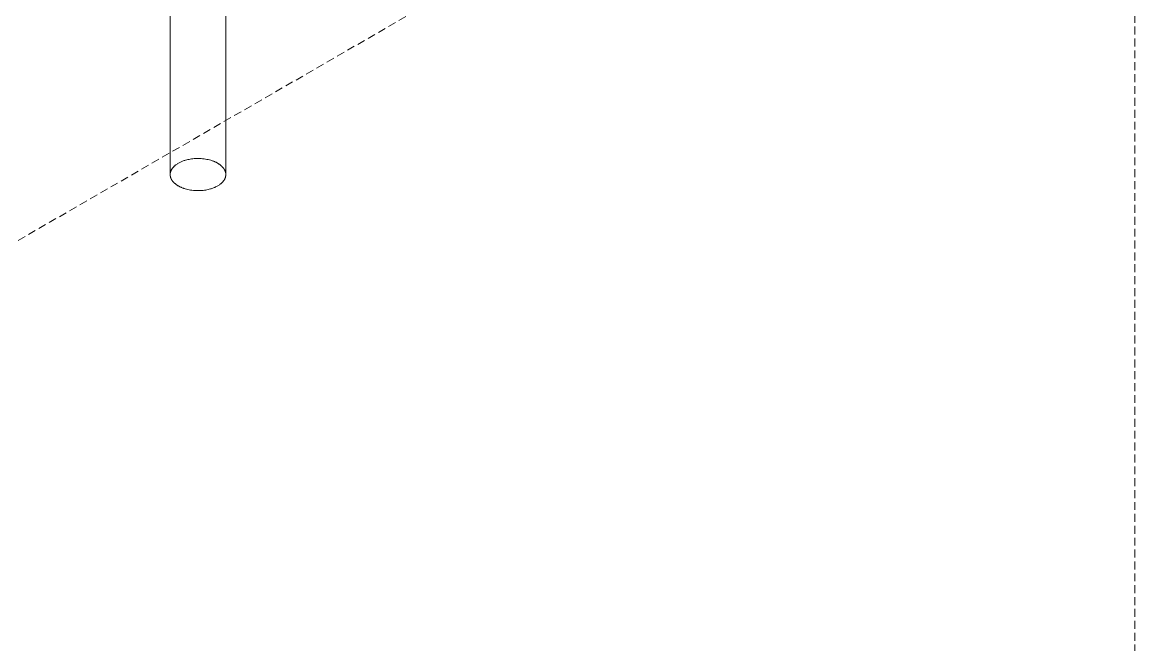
# Model space of a CAD drawing. Header units: millimetres. Extents: x -263 to 4879, y -277 to 2995.
# Drawn here: x 4331.7 to 4510, y 1877.9 to 1977.7 of the extents above; entities that cross this region are included whole.
import ezdxf

# ---------------------------------------------------------------- set-up
doc = ezdxf.new("R2010")
doc.units = ezdxf.units.MM
doc.linetypes.add('HIDDEN', pattern=[1.905, 1.27, -0.635])
doc.layers.add('ZANO_R', color=7, linetype='Continuous', lineweight=0)
doc.layers.add('ZANO_R_przerywana', color=7, linetype='HIDDEN', lineweight=0)

msp = doc.modelspace()

# ---------------------------------------------------------------- linework, layer by layer
at = {"layer": 'ZANO_R'}
for p, q in [((4355.38, 1953.27), (4355.38, 2038.14)), ((4364.3, 2038.14), (4364.3, 1953.27)), ((4356.24, 1954.79), (4356.29, 1954.82)), ((4356.29, 1954.82), (4356.38, 1954.89)), ((4356.38, 1954.89), (4356.48, 1954.96)), ((4356.48, 1954.96), (4356.58, 1955.03)), ((4356.58, 1955.03), (4356.69, 1955.09)), ((4356.69, 1955.09), (4356.8, 1955.15)), ((4356.8, 1955.15), (4356.91, 1955.21)), ((4356.91, 1955.21), (4357.02, 1955.26)), ((4357.02, 1955.26), (4357.13, 1955.31)), ((4357.13, 1955.31), (4357.25, 1955.36)), ((4357.25, 1955.36), (4357.37, 1955.41)), ((4357.37, 1955.41), (4357.48, 1955.45)), ((4357.48, 1955.45), (4357.6, 1955.5)), ((4357.6, 1955.5), (4357.72, 1955.53)), ((4357.72, 1955.53), (4357.85, 1955.57)), ((4357.85, 1955.57), (4358.03, 1955.62)), ((4358.03, 1955.62), (4358.21, 1955.66)), ((4358.21, 1955.66), (4358.41, 1955.71)), ((4358.41, 1955.71), (4358.6, 1955.74)), ((4358.6, 1955.74), (4358.81, 1955.77)), ((4358.81, 1955.77), (4359.02, 1955.8)), ((4359.02, 1955.8), (4359.24, 1955.82)), ((4359.24, 1955.82), (4359.45, 1955.83)), ((4359.45, 1955.83), (4359.68, 1955.84)), ((4359.68, 1955.84), (4359.9, 1955.84)), ((4359.9, 1955.84), (4360.13, 1955.84)), ((4360.13, 1955.84), (4360.35, 1955.83)), ((4360.35, 1955.83), (4360.58, 1955.81)), ((4360.58, 1955.81), (4360.81, 1955.78)), ((4360.81, 1955.78), (4361.03, 1955.75)), ((4361.03, 1955.75), (4361.25, 1955.71)), ((4361.25, 1955.71), (4361.47, 1955.66)), ((4361.47, 1955.66), (4361.68, 1955.61)), ((4361.68, 1955.61), (4361.89, 1955.55)), ((4361.89, 1955.55), (4361.99, 1955.52)), ((4361.99, 1955.52), (4362.09, 1955.49)), ((4362.09, 1955.49), (4362.19, 1955.46)), ((4362.19, 1955.46), (4362.28, 1955.42)), ((4362.28, 1955.42), (4362.38, 1955.39)), ((4362.38, 1955.39), (4362.47, 1955.35)), ((4362.47, 1955.35), (4362.56, 1955.31)), ((4362.56, 1955.31), (4362.65, 1955.27)), ((4362.65, 1955.27), (4362.73, 1955.23)), ((4362.73, 1955.23), (4362.82, 1955.19)), ((4362.82, 1955.19), (4362.9, 1955.14)), ((4362.9, 1955.14), (4362.98, 1955.1)), ((4362.98, 1955.1), (4363.05, 1955.05)), ((4363.05, 1955.05), (4363.13, 1955.01)), ((4363.13, 1955.01), (4363.2, 1954.96)), ((4363.2, 1954.96), (4363.27, 1954.91)), ((4363.27, 1954.91), (4363.34, 1954.87)), ((4363.34, 1954.87), (4363.4, 1954.82)), ((4363.4, 1954.82), (4363.46, 1954.77)), ((4355.38, 1953.35), (4355.39, 1953.39)), ((4355.38, 1953.3), (4355.38, 1953.35)), ((4355.38, 1953.23), (4355.38, 1953.27)), ((4355.38, 1953.19), (4355.38, 1953.23)), ((4355.38, 1953.15), (4355.38, 1953.19)), ((4355.39, 1953.11), (4355.38, 1953.15)), ((4355.39, 1953.44), (4355.4, 1953.48)), ((4355.39, 1953.39), (4355.39, 1953.44)), ((4355.39, 1953.07), (4355.39, 1953.11)), ((4355.4, 1953.03), (4355.39, 1953.07)), ((4355.4, 1953.53), (4355.41, 1953.57)), ((4355.4, 1953.48), (4355.4, 1953.53)), ((4355.41, 1952.99), (4355.4, 1953.03)), ((4355.41, 1953.57), (4355.42, 1953.62)), ((4355.42, 1953.62), (4355.43, 1953.66)), ((4355.43, 1953.66), (4355.45, 1953.71)), ((4355.45, 1953.71), (4355.46, 1953.75)), ((4355.46, 1953.75), (4355.48, 1953.8)), ((4355.48, 1953.8), (4355.49, 1953.84)), ((4355.49, 1953.84), (4355.51, 1953.89)), ((4355.51, 1953.89), (4355.53, 1953.93)), ((4355.53, 1953.93), (4355.55, 1953.97)), ((4355.55, 1953.97), (4355.57, 1954.02)), ((4355.57, 1954.02), (4355.6, 1954.06)), ((4355.6, 1954.06), (4355.62, 1954.11)), ((4355.62, 1954.11), (4355.65, 1954.15)), ((4355.65, 1954.15), (4355.68, 1954.19)), ((4355.68, 1954.19), (4355.71, 1954.23)), ((4355.71, 1954.23), (4355.74, 1954.28)), ((4355.74, 1954.28), (4355.77, 1954.32)), ((4355.77, 1954.32), (4355.8, 1954.36)), ((4355.8, 1954.36), (4355.84, 1954.4)), ((4355.84, 1954.4), (4355.87, 1954.44)), ((4355.87, 1954.44), (4355.91, 1954.48)), ((4355.91, 1954.48), (4355.95, 1954.52)), ((4355.95, 1954.52), (4355.98, 1954.56)), ((4355.98, 1954.56), (4356.02, 1954.6)), ((4356.02, 1954.6), (4356.07, 1954.64)), ((4356.07, 1954.64), (4356.11, 1954.68)), ((4356.11, 1954.68), (4356.15, 1954.71)), ((4356.15, 1954.71), (4356.2, 1954.75)), ((4356.2, 1954.75), (4356.24, 1954.79)), ((4363.46, 1954.77), (4363.52, 1954.72)), ((4363.52, 1954.72), (4363.58, 1954.67)), ((4363.58, 1954.67), (4363.63, 1954.62)), ((4363.63, 1954.62), (4363.69, 1954.57)), ((4363.69, 1954.57), (4363.74, 1954.52)), ((4363.74, 1954.52), (4363.78, 1954.47)), ((4363.78, 1954.47), (4363.83, 1954.42)), ((4363.83, 1954.42), (4363.88, 1954.36)), ((4363.88, 1954.36), (4363.93, 1954.29)), ((4363.93, 1954.29), (4363.95, 1954.26)), ((4363.95, 1954.26), (4363.98, 1954.23)), ((4363.98, 1954.23), (4364, 1954.2)), ((4364, 1954.2), (4364.02, 1954.17)), ((4364.02, 1954.17), (4364.04, 1954.13)), ((4364.04, 1954.13), (4364.06, 1954.1)), ((4364.06, 1954.1), (4364.08, 1954.07)), ((4364.08, 1954.07), (4364.1, 1954.03)), ((4364.1, 1954.03), (4364.12, 1954)), ((4364.12, 1954), (4364.13, 1953.96)), ((4364.13, 1953.96), (4364.15, 1953.93)), ((4364.15, 1953.93), (4364.17, 1953.89)), ((4364.17, 1953.89), (4364.18, 1953.86)), ((4364.18, 1953.86), (4364.2, 1953.82)), ((4364.2, 1953.82), (4364.21, 1953.78)), ((4364.21, 1953.78), (4364.22, 1953.75)), ((4364.22, 1953.75), (4364.23, 1953.71)), ((4364.23, 1953.71), (4364.24, 1953.67)), ((4364.24, 1953.67), (4364.25, 1953.64)), ((4364.25, 1953.64), (4364.26, 1953.6)), ((4364.26, 1953.6), (4364.27, 1953.56)), ((4364.27, 1953.56), (4364.28, 1953.53)), ((4364.28, 1953.04), (4364.27, 1952.99)), ((4364.28, 1953.53), (4364.28, 1953.49)), ((4364.28, 1953.49), (4364.29, 1953.45)), ((4364.29, 1953.09), (4364.28, 1953.04)), ((4364.29, 1953.45), (4364.29, 1953.41)), ((4364.29, 1953.41), (4364.3, 1953.37)), ((4364.3, 1953.18), (4364.29, 1953.13)), ((4364.29, 1953.13), (4364.29, 1953.09)), ((4364.3, 1953.37), (4364.3, 1953.34)), ((4364.3, 1953.34), (4364.3, 1953.3)), ((4364.3, 1953.27), (4364.3, 1953.22)), ((4364.3, 1953.22), (4364.3, 1953.18)), ((4355.41, 1952.96), (4355.41, 1952.99)), ((4355.42, 1952.92), (4355.41, 1952.96)), ((4355.43, 1952.88), (4355.42, 1952.92)), ((4355.44, 1952.84), (4355.43, 1952.88)), ((4355.45, 1952.8), (4355.44, 1952.84)), ((4355.47, 1952.77), (4355.45, 1952.8)), ((4355.48, 1952.73), (4355.47, 1952.77)), ((4355.49, 1952.69), (4355.48, 1952.73)), ((4355.51, 1952.66), (4355.49, 1952.69)), ((4355.52, 1952.62), (4355.51, 1952.66)), ((4355.54, 1952.58), (4355.52, 1952.62)), ((4355.56, 1952.55), (4355.54, 1952.58)), ((4355.58, 1952.51), (4355.56, 1952.55)), ((4355.59, 1952.48), (4355.58, 1952.51)), ((4355.61, 1952.44), (4355.59, 1952.48)), ((4355.63, 1952.41), (4355.61, 1952.44)), ((4355.66, 1952.38), (4355.63, 1952.41)), ((4355.68, 1952.34), (4355.66, 1952.38)), ((4355.7, 1952.31), (4355.68, 1952.34)), ((4355.72, 1952.28), (4355.7, 1952.31)), ((4355.75, 1952.24), (4355.72, 1952.28)), ((4355.77, 1952.21), (4355.75, 1952.24)), ((4355.8, 1952.18), (4355.77, 1952.21)), ((4355.85, 1952.12), (4355.8, 1952.18)), ((4355.9, 1952.06), (4355.85, 1952.12)), ((4355.94, 1952.01), (4355.9, 1952.06)), ((4355.99, 1951.96), (4355.94, 1952.01)), ((4356.05, 1951.91), (4355.99, 1951.96)), ((4356.1, 1951.86), (4356.05, 1951.91)), ((4356.16, 1951.81), (4356.1, 1951.86)), ((4356.22, 1951.76), (4356.16, 1951.81)), ((4356.28, 1951.72), (4356.22, 1951.76)), ((4356.34, 1951.67), (4356.28, 1951.72)), ((4356.41, 1951.62), (4356.34, 1951.67)), ((4356.48, 1951.57), (4356.41, 1951.62)), ((4356.55, 1951.53), (4356.48, 1951.57)), ((4356.63, 1951.48), (4356.55, 1951.53)), ((4356.7, 1951.44), (4356.63, 1951.48)), ((4356.78, 1951.39), (4356.7, 1951.44)), ((4356.86, 1951.35), (4356.78, 1951.39)), ((4356.95, 1951.31), (4356.86, 1951.35)), ((4357.03, 1951.27), (4356.95, 1951.31)), ((4357.12, 1951.23), (4357.03, 1951.27)), ((4362.67, 1951.28), (4362.56, 1951.22)), ((4362.79, 1951.33), (4362.67, 1951.28)), ((4362.9, 1951.39), (4362.79, 1951.33)), ((4363.01, 1951.45), (4362.9, 1951.39)), ((4363.11, 1951.52), (4363.01, 1951.45)), ((4363.21, 1951.58), (4363.11, 1951.52)), ((4363.31, 1951.65), (4363.21, 1951.58)), ((4363.41, 1951.72), (4363.31, 1951.65)), ((4363.46, 1951.76), (4363.41, 1951.72)), ((4363.5, 1951.8), (4363.46, 1951.76)), ((4363.55, 1951.83), (4363.5, 1951.8)), ((4363.59, 1951.87), (4363.55, 1951.83)), ((4363.63, 1951.91), (4363.59, 1951.87)), ((4363.67, 1951.95), (4363.63, 1951.91)), ((4363.71, 1951.99), (4363.67, 1951.95)), ((4363.75, 1952.03), (4363.71, 1951.99)), ((4363.79, 1952.07), (4363.75, 1952.03)), ((4363.83, 1952.11), (4363.79, 1952.07)), ((4363.86, 1952.15), (4363.83, 1952.11)), ((4363.89, 1952.19), (4363.86, 1952.15)), ((4363.93, 1952.24), (4363.89, 1952.19)), ((4363.96, 1952.28), (4363.93, 1952.24)), ((4363.99, 1952.32), (4363.96, 1952.28)), ((4364.02, 1952.37), (4363.99, 1952.32)), ((4364.05, 1952.41), (4364.02, 1952.37)), ((4364.07, 1952.45), (4364.05, 1952.41)), ((4364.1, 1952.5), (4364.07, 1952.45)), ((4364.12, 1952.54), (4364.1, 1952.5)), ((4364.14, 1952.59), (4364.12, 1952.54)), ((4364.16, 1952.63), (4364.14, 1952.59)), ((4364.18, 1952.68), (4364.16, 1952.63)), ((4364.2, 1952.72), (4364.18, 1952.68)), ((4364.21, 1952.77), (4364.2, 1952.72)), ((4364.23, 1952.81), (4364.21, 1952.77)), ((4364.24, 1952.86), (4364.23, 1952.81)), ((4364.26, 1952.9), (4364.24, 1952.86)), ((4364.27, 1952.95), (4364.26, 1952.9)), ((4364.27, 1952.99), (4364.27, 1952.95)), ((4357.21, 1951.19), (4357.12, 1951.23)), ((4357.3, 1951.15), (4357.21, 1951.19)), ((4357.4, 1951.11), (4357.3, 1951.15)), ((4357.49, 1951.08), (4357.4, 1951.11)), ((4357.59, 1951.04), (4357.49, 1951.08)), ((4357.69, 1951.01), (4357.59, 1951.04)), ((4357.79, 1950.98), (4357.69, 1951.01)), ((4358, 1950.92), (4357.79, 1950.98)), ((4358.21, 1950.87), (4358, 1950.92)), ((4358.43, 1950.82), (4358.21, 1950.87)), ((4358.65, 1950.79), (4358.43, 1950.82)), ((4358.87, 1950.75), (4358.65, 1950.79)), ((4359.1, 1950.73), (4358.87, 1950.75)), ((4359.33, 1950.71), (4359.1, 1950.73)), ((4359.55, 1950.7), (4359.33, 1950.71)), ((4359.78, 1950.69), (4359.55, 1950.7)), ((4360, 1950.69), (4359.78, 1950.69)), ((4360.23, 1950.7), (4360, 1950.69)), ((4360.44, 1950.72), (4360.23, 1950.7)), ((4360.66, 1950.74), (4360.44, 1950.72)), ((4360.87, 1950.76), (4360.66, 1950.74)), ((4361.08, 1950.79), (4360.87, 1950.76)), ((4361.27, 1950.83), (4361.08, 1950.79)), ((4361.47, 1950.87), (4361.27, 1950.83)), ((4361.65, 1950.91), (4361.47, 1950.87)), ((4361.83, 1950.96), (4361.65, 1950.91)), ((4361.96, 1951), (4361.83, 1950.96)), ((4362.08, 1951.04), (4361.96, 1951)), ((4362.2, 1951.08), (4362.08, 1951.04)), ((4362.32, 1951.13), (4362.2, 1951.08)), ((4362.44, 1951.17), (4362.32, 1951.13)), ((4362.56, 1951.22), (4362.44, 1951.17))]:
    msp.add_line(p, q, dxfattribs=at)
at = {"layer": 'ZANO_R_przerywana'}
for p in [(4100.04, 1809.36), (4510.02, 1754.73)]:
    msp.add_line(p, (4510.02, 2046.06), dxfattribs=at)

doc.saveas('drawing.dxf')
